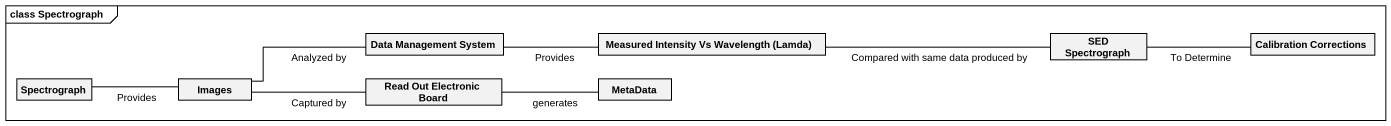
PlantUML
@startuml
mainframe class Spectrograph
hide circle
hide empty members
class "Data Management System" as Data_Management_System
class "Measured Intensity Vs Wavelength (Lamda)" as Measured_Intensity_Vs
class "SED Spectrograph" as SED_Spectrograph
class "Calibration Corrections" as Calibration_Corrections
class Spectrograph
class Images
class "Read Out Electronic Board" as Read_Out_Electronic_Board
class MetaData
Data_Management_System -right- Measured_Intensity_Vs : Provides
Measured_Intensity_Vs -right- SED_Spectrograph : Compared with same data produced by
SED_Spectrograph -right- Calibration_Corrections : To Determine
Spectrograph -right- Images : Provides
Images -right- Data_Management_System : Analyzed by
Images -right- Read_Out_Electronic_Board : Captured by
Read_Out_Electronic_Board -right- MetaData : generates
@enduml
